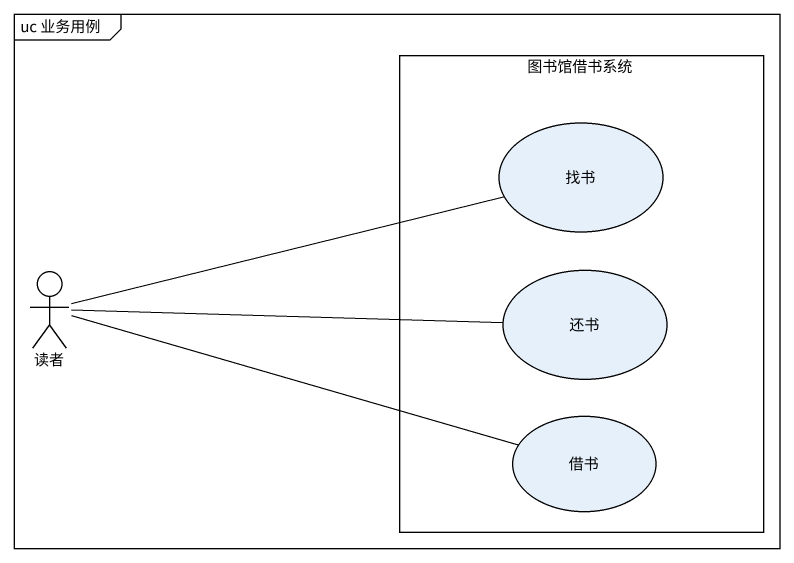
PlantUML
@startuml
mainframe uc 业务用例
rectangle 图书馆借书系统 {
  usecase 找书
  usecase 还书
  usecase 借书
}
actor 读者
读者 -right- 找书
读者 -right- 还书
读者 -right- 借书
@enduml
